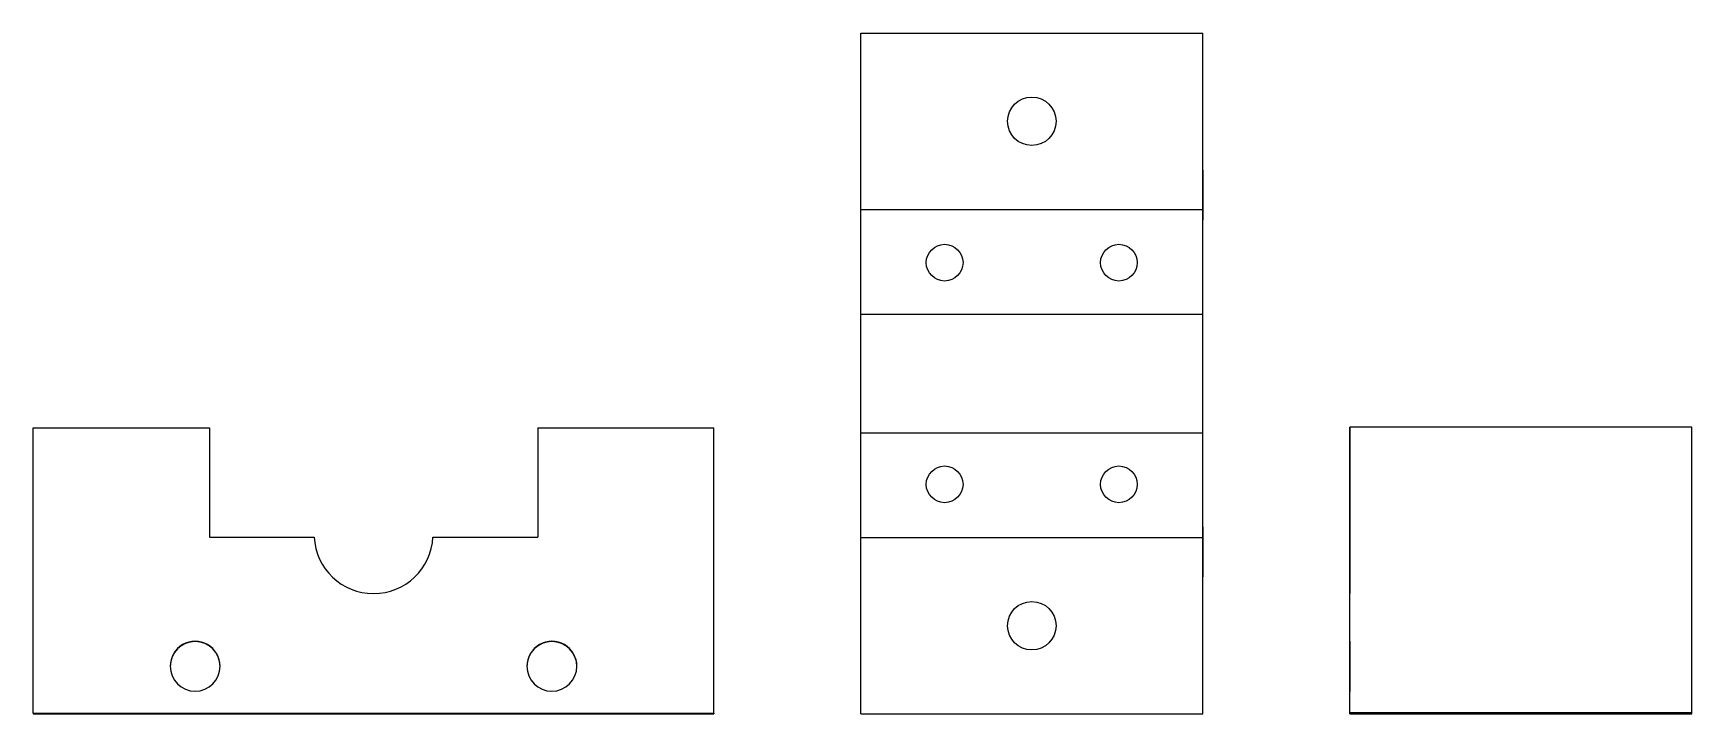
# Model space of a CAD drawing. Header units: millimetres. Extents: x 0 to 226, y 0 to 93.
import ezdxf

# ---------------------------------------------------------------- set-up
doc = ezdxf.new("R2010")
doc.units = ezdxf.units.MM
doc.layers.add('VISIBLE', color=7, linetype='CONTINUOUS')

msp = doc.modelspace()

# ---------------------------------------------------------------- linework, layer by layer
at = {"layer": 'VISIBLE'}
for p, q in [((112.72, 68.72), (112.72, 92.72)), ((112.72, 92.72), (159.32, 92.72)), ((159.32, 68.72), (159.32, 92.72)), ((159.32, 74.06), (159.32, 74.06)), ((112.72, 54.45), (112.72, 68.72)), ((112.72, 68.72), (159.32, 68.72)), ((159.32, 54.45), (159.32, 68.72)), ((159.32, 68.72), (159.32, 68.72)), ((159.32, 67.26), (159.32, 67.26)), ((112.72, 54.45), (159.32, 54.45)), ((0, 0.08), (0, 38.98)), ((0, 38.98), (24, 38.98)), ((24, 38.98), (24, 24.08)), ((68.72, 38.98), (92.72, 38.98)), ((68.72, 38.98), (68.72, 24.08)), ((92.72, 0.08), (92.72, 38.98)), ((179.32, 0.16), (179.32, 39.06)), ((225.92, 39.06), (179.32, 39.06)), ((179.32, 38.94), (179.32, 24.04)), ((179.32, 38.94), (179.32, 38.94)), ((225.92, 0.16), (225.92, 39.06)), ((112.72, 24), (112.72, 38.27)), ((112.72, 38.27), (159.32, 38.27)), ((159.32, 24), (159.32, 38.27)), ((159.32, 25.46), (159.32, 25.46)), ((24, 24.08), (38.27, 24.08)), ((54.45, 24.08), (68.72, 24.08)), ((112.72, 0), (112.72, 24)), ((112.72, 24), (159.32, 24)), ((159.32, 0), (159.32, 24)), ((159.32, 24), (159.32, 24)), ((179.32, 24.09), (179.32, 24.09)), ((179.32, 24.06), (179.32, 24.06)), ((179.32, 24.04), (179.32, 24.04)), ((159.32, 18.66), (159.32, 18.66)), ((179.32, 16.38), (179.32, 16.38)), ((179.32, 9.92), (179.32, 9.92)), ((179.32, 9.84), (179.32, 9.84)), ((179.32, 3.12), (179.32, 3.12)), ((179.32, 3.04), (179.32, 3.04)), ((0, 0.08), (0, 0)), ((0, 0.08), (92.72, 0.08)), ((0, 0), (92.72, 0)), ((92.72, 0.08), (92.72, 0)), ((112.72, 0), (159.32, 0)), ((179.32, 0), (179.32, 0.16)), ((179.32, 0.16), (225.92, 0.16)), ((179.32, 0), (225.92, 0)), ((225.92, 0), (225.92, 0.16))]:
    msp.add_line(p, q, dxfattribs=at)
for centre, major_axis in [((136.02, 80.72), (0, 3.3)), ((124.15, 61.46), (0, 2.5)), ((147.89, 61.46), (0, 2.5)), ((124.15, 31.26), (0, 2.5)), ((147.89, 31.26), (0, 2.5)), ((136.02, 12), (0, 3.3))]:
    msp.add_ellipse(centre, major_axis=major_axis, ratio=1, dxfattribs=at)
for centre, major_axis, ratio, start_param, end_param in [((159.32, 70.66), (0, -3.4), 0.000015, 3.141593, 6.283185), ((159.32, 70.66), (0, -3.4), 0.000015, 0, 3.141593), ((112.72, 46.36), (0, -8.1), 0.000015, 0.049403, 3.09219), ((159.32, 46.36), (0, -8.1), 0.000015, 0.049403, 3.09219), ((159.32, 22.06), (0, -3.4), 0.000015, 3.141593, 6.283185), ((159.32, 22.06), (0, -3.4), 0.000015, 0, 3.141593), ((46.36, 24.48), (8.1, 0), 0.999999, 3.190995, 6.233782), ((179.32, 24.48), (0, 8.1), 0.000015, 3.141593, 4.66466), ((179.32, 24.48), (0, 8.1), 0.000015, 1.621873, 3.141593), ((22.06, 6.48), (3.4, 0), 0.999999, 0, 3.141593), ((22.06, 6.45), (3.4, 0), 0.999999, 0.003693, 3.1379), ((70.66, 6.48), (3.4, 0), 0.999999, 0, 3.141593), ((70.66, 6.45), (3.4, 0), 0.999999, 0.003693, 3.1379), ((179.32, 6.52), (0, 3.4), 0.000015, 4.714063, 6.283185), ((179.32, 6.52), (0, 3.4), 0.000015, 0, 3.141593), ((179.32, 6.44), (0, 3.4), 0.000015, 4.714063, 6.283185), ((179.32, 6.44), (0, 3.4), 0.000015, 0, 3.141593), ((22.06, 6.48), (3.4, 0), 0.999999, 3.141593, 6.283185), ((70.66, 6.48), (3.4, 0), 0.999999, 3.141593, 6.283185), ((179.32, 6.52), (0, 3.4), 0.000015, 3.141593, 4.714063), ((179.32, 6.44), (0, 3.4), 0.000015, 3.141593, 4.714063), ((12, 0.04), (8, 0), 0.001674, -6.283185, -3.141593), ((12, 0.04), (8, 0), 0.001674, -3.141593, 0), ((31.26, 0.06), (2.5, 0), 0.001674, -3.141593, 0), ((31.26, 0.06), (2.5, 0), 0.001674, -6.283185, -3.141593), ((31.26, 0.02), (2.5, 0), 0.001674, -3.141593, 0), ((31.26, 0.02), (2.5, 0), 0.001674, -6.283185, -3.141593), ((61.46, 0.06), (2.5, 0), 0.001674, -3.141593, 0), ((61.46, 0.06), (2.5, 0), 0.001674, -6.283185, -3.141593), ((61.46, 0.02), (2.5, 0), 0.001674, -3.141593, 0), ((61.46, 0.02), (2.5, 0), 0.001674, -6.283185, -3.141593), ((80.72, 0.04), (8, 0), 0.001674, -6.283185, -3.141593), ((80.72, 0.04), (8, 0), 0.001674, -3.141593, 0), ((190.75, 0.1), (2.5, 0), 0.001674, -4.712404, -3.141593), ((190.75, 0.1), (2.5, 0), 0.001674, -3.141593, 0), ((190.75, 0.05), (2.5, 0), 0.001674, -4.712404, -3.141593), ((190.75, 0.05), (2.5, 0), 0.001674, -3.141593, 0), ((190.75, 0.1), (2.5, 0), 0.001674, -6.283185, -4.712404), ((190.75, 0.05), (2.5, 0), 0.001674, -6.283185, -4.712404), ((202.62, 0.14), (8, 0), 0.001674, -4.712404, -3.141593), ((202.62, 0.14), (8, 0), 0.001674, -3.141593, 0), ((202.62, 0.02), (8, 0), 0.001674, -4.712404, -3.141593), ((202.62, 0.02), (8, 0), 0.001674, -3.141593, 0), ((202.62, 0.14), (8, 0), 0.001674, -6.283185, -4.712404), ((202.62, 0.02), (8, 0), 0.001674, -6.283185, -4.712404), ((214.49, 0.1), (2.5, 0), 0.001674, -4.712404, -3.141593), ((214.49, 0.1), (2.5, 0), 0.001674, -3.141593, 0), ((214.49, 0.05), (2.5, 0), 0.001674, -4.712404, -3.141593), ((214.49, 0.05), (2.5, 0), 0.001674, -3.141593, 0), ((214.49, 0.1), (2.5, 0), 0.001674, -6.283185, -4.712404), ((214.49, 0.05), (2.5, 0), 0.001674, -6.283185, -4.712404)]:
    msp.add_ellipse(centre, major_axis=major_axis, ratio=ratio, start_param=start_param, end_param=end_param, dxfattribs=at)

doc.saveas('drawing.dxf')
